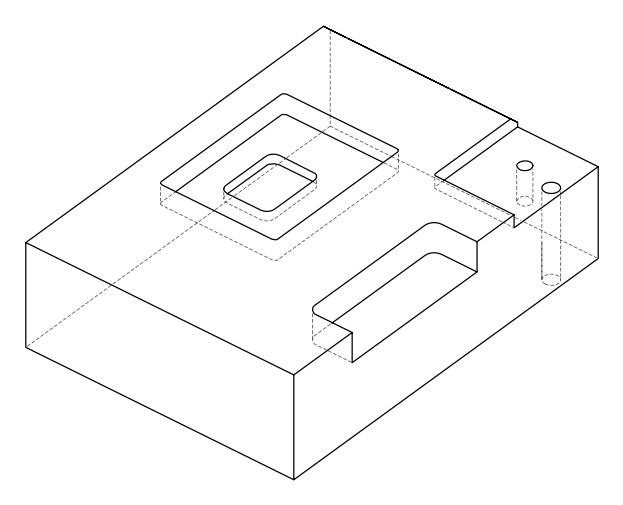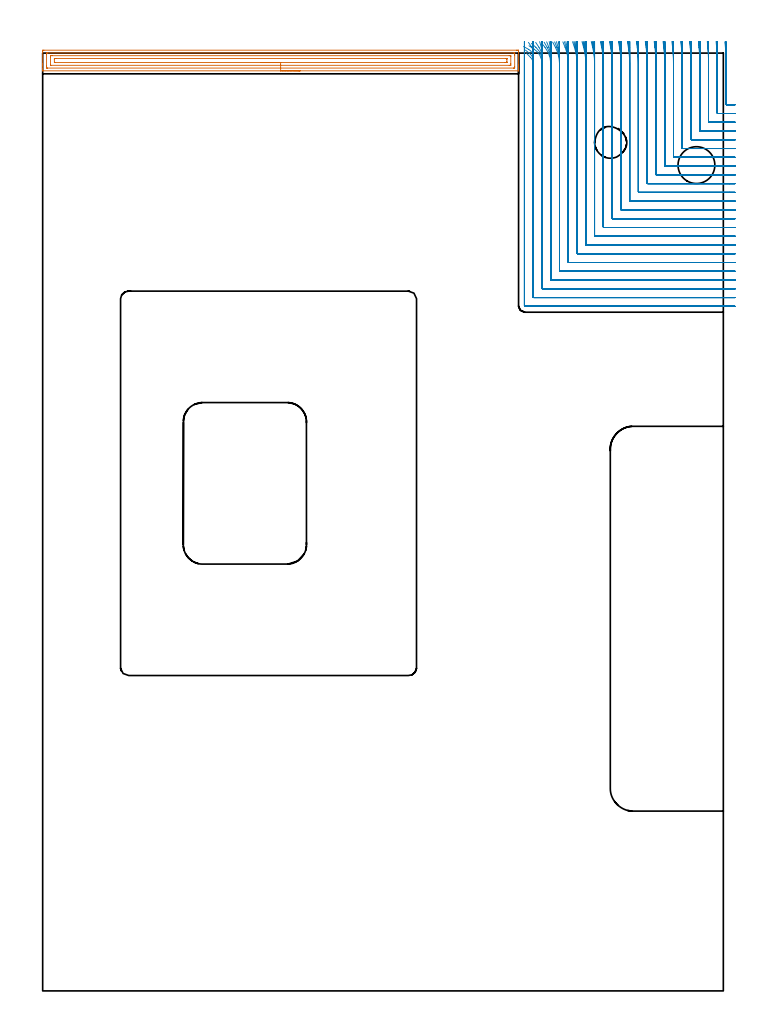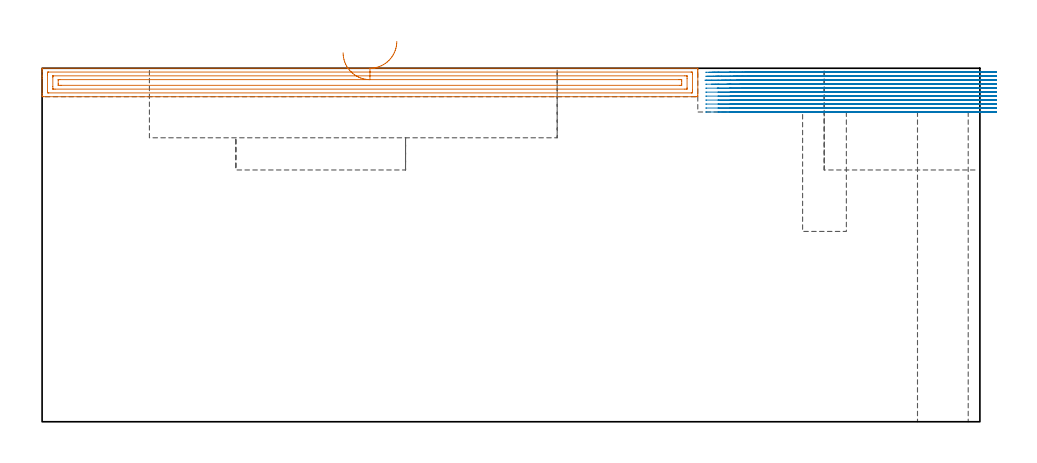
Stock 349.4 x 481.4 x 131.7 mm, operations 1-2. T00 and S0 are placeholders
(PLAN: 10 operations, 7 tool changes, 378.4 min)
(1 AREA_MILL | FG_CHAMFER_SURFACE | UGT0205_001 | 8.06 min | 14064 mm3)
(2 MILL_CORNER_NOTCH_RECTANGULAR | CORNER_NOTCH_RECTANGULAR | NXT0201_008 | Follow Part, ap 1.5, ae 75% | 80.97 min | 227483 mm3)
(3 MILL_RECTANGULAR_POCKET | POCKET_RECTANGULAR_STRAIGHT | NXT0201_008 | Follow Part, ap 1.5, ae 75% | 240.41 min | 775960 mm3)
(4 MILL_RECTANGULAR_POCKET_1 | POCKET_RECTANGULAR_STRAIGHT_1 | NXT0201_012 | Follow Part, ap 4, ae 75% | 4.01 min | 61868 mm3)
(5 MILL_SLOT | SLOT_PARTIAL_RECTANGULAR | NXT0201_012 | Follow Part, ap 4, ae 75% | 42.77 min | 431988 mm3)
(6 MILL_BLIND_HOLE_FROM_SOLID_MATERIAL | STEP1POCKET | NXT0201_011 | Spiral | 0.95 min | 9266 mm3)
(7 SPOT_DRILL | STEP1HOLE | NXT0321_9005460120000 | 0.05 min | 170 mm3)
(8 DRILL_BLIND_HOLE_INTO_CENTER | STEP1HOLE | NXT0301_092 | 0.09 min | 1728 mm3)
(9 GUN_DRILL_THROUGH_HOLE | STEP1HOLE | UGT0307_009 | 0.59 min | 11104 mm3)
(10 DRILL_TO_ENLARGE_THROUGH_HOLE | STEP1HOLE | UGT0301_257 | 0.5 min | 19343 mm3)
(TOOL UGT0205_001 | Chamfer Mill 20 x 3 x 45 deg. | D20 FL50 Z2)
(TOOL NXT0201_008 | ENDMILL 6mm [2P460-0600-NA 1630] | D6 FL26 Z6)
(TOOL NXT0201_012 | ENDMILL 16mm [2P460-1600-NA 1630] | D16 FL38 Z6)
(TOOL NXT0201_011 | ENDMILL 12mm [2P460-1200-NA 1630] | D12 FL38 Z6)
(TOOL NXT0321_9005460120000 | NC Spot Drill, 142deg, 12mm, Carbide, Uncoated | D12 PA142 FL30 Z2)
(TOOL NXT0301_092 | Carbide Drill 12.1mm [860.1-1210-061A1-MM 2214] | D12.1 PA140 FL77 Z2)
(TOOL UGT0307_009 | Gun Drill 12 mm | D12 PA130 FL24 Z1)
(TOOL UGT0301_257 | Twist Drill 18.9 mm | D18.9 PA118 FL135 Z2)
(OP 1 AREA_MILL)
G17 G21 G94 G90
T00 M6
G54
G17 G0 G90 X132.15 Y472.3 S1061 M3
G43 Z141.7 H0
G94 G1 X132.112 Z140.828 F250.
X131.998 Z139.963
X131.809 Z139.112
X131.547 Z138.28
X131.213 Z137.474
X130.81 Z136.7
X130.342 Z135.964
X129.81 Z135.272
X129.221 Z134.629
X128.578 Z134.039
X127.886 Z133.508
X127.15 Z133.04
X126.376 Z132.637
X125.57 Z132.303
X124.738 Z132.041
X123.886 Z131.852
X123.022 Z131.738
X122.15 Z131.7
X0.175
X0.007 Y472.303 Z131.688
X0.006 Y472.304 Z131.687
X0. Y472.653 Z131.347
Y472.944 Z131.055
Y473.633 Z130.362
Y474.859 Z129.138
Y475.396 Z128.598
Y476.009 Z127.986
Y481.836 Z122.162
X0.005 Y482.448 Z121.549
X0.01 Y482.892 Z121.106
X0.168 Y482.895 Z121.103
X0.621 Y482.9 Z121.1
X243.221
X243.679 Y482.899 Z121.101
X244.132 Y482.895 Z121.103
X244.29 Y482.892 Z121.106
X244.295 Y482.448 Z121.549
X244.3 Y481.835 Z122.162
Y475.396 Z128.598
Y474.859 Z129.138
Y474.515 Z129.481
Y473.978 Z130.018
Y473.633 Z130.362
Y472.944 Z131.055
Y472.653 Z131.346
Y472.304 Z131.686
X244.293 Y472.303 Z131.688
X244.126 Y472.3 Z131.7
X122.15
Y473.714 Z130.286
X2.409 Y473.715 Z130.285
X2.325
X2.037 Y473.721 Z130.279
X2.01 Y473.815 Z130.185
X2.003 Y474.034 Z129.966
X2.001 Y474.515 Z129.485
X2. Y474.918 Z129.082
X2.001 Y480.685 Z123.315
X2.003 Y481.085 Z122.915
X2.013 Y481.479 Z122.521
X2.409 Y481.485 Z122.515
X2.491
X241.891
X241.975
X242.263 Y481.479 Z122.521
X242.29 Y481.385 Z122.615
X242.297 Y481.166 Z122.834
X242.299 Y480.685 Z123.315
X242.3 Y480.282 Z123.718
X242.299 Y474.515 Z129.485
X242.297 Y474.115 Z129.885
X242.287 Y473.721 Z130.279
X241.891 Y473.715 Z130.285
X241.809
X122.15 Y473.714 Z130.286
Y475.128 Z128.872
X4.196 Y475.129 Z128.871
X4.105 Y475.13 Z128.87
X4.034 Y475.133 Z128.867
X4.017 Y475.135 Z128.865
X4.01 Y475.15 Z128.85
X4.006 Y475.203 Z128.797
X4.001 Y475.396 Z128.604
X4. Y475.589 Z128.411
Y479.115 Z124.885
X4.001 Y479.804 Z124.196
X4.003 Y479.993 Z124.007
X4.009 Y480.056 Z123.944
X4.062 Y480.064 Z123.936
X4.196 Y480.067 Z123.933
X4.818 Y480.071 Z123.929
X239.482
X240.104 Y480.067 Z123.933
X240.238 Y480.065 Z123.935
X240.291 Y480.056 Z123.944
X240.296 Y479.993 Z124.007
X240.299 Y479.804 Z124.196
X240.3 Y479.611 Z124.389
Y476.085 Z127.915
X240.299 Y475.396 Z128.604
X240.296 Y475.207 Z128.793
X240.291 Y475.144 Z128.856
X240.238 Y475.135 Z128.865
X240.104 Y475.133 Z128.867
X239.482 Y475.129 Z128.871
X122.15 Y475.128 Z128.872
Y476.543 Z127.457
X6.608
X6.134 Y476.546 Z127.454
X6.026 Y476.548 Z127.452
X6.01 Y476.549 Z127.451
X6.007 Y476.569 Z127.431
X6.003 Y476.621 Z127.379
X6.001 Y476.725 Z127.275
X6. Y478.041 Z125.959
X6.002 Y478.473 Z125.527
X6.005 Y478.581 Z125.419
X6.01 Y478.634 Z125.366
X6.015 Y478.651 Z125.349
X6.044 Y478.652 Z125.348
X6.254 Y478.655 Z125.345
X6.877 Y478.657 Z125.343
X7.145
X237.692
X238.166 Y478.654 Z125.346
X238.274 Y478.652 Z125.348
X238.29 Y478.651 Z125.349
X238.293 Y478.631 Z125.369
X238.297 Y478.579 Z125.421
X238.299 Y478.475 Z125.525
X238.3 Y478.058 Z125.942
Y477.176 Z126.824
X238.298 Y476.727 Z127.273
X238.295 Y476.619 Z127.381
X238.29 Y476.566 Z127.434
X238.285 Y476.549 Z127.451
X238.256 Y476.548 Z127.452
X238.046 Y476.545 Z127.455
X237.423 Y476.543 Z127.457
X237.155
X122.15
X121.278 Z127.495
X120.414 Z127.609
X119.562 Z127.798
X118.73 Z128.06
X117.924 Z128.394
X117.15 Z128.797
X116.414 Z129.266
X115.722 Z129.797
X115.079 Z130.386
X114.49 Z131.029
X113.958 Z131.722
X113.49 Z132.457
X113.087 Z133.231
X112.753 Z134.037
X112.491 Z134.869
X112.302 Z135.721
X112.188 Z136.586
X112.15 Z137.457
G0 Z141.7
M5
M2
(OP 2 MILL_CORNER_NOTCH_RECTANGULAR)
G17 G21 G94 G90
T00 M6
G54
G17 G0 G90 X350.232 Y487.193 S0 M3
G43 Z141.7 H1
Z130.218
G94 G1 X350.471 Y484.202 F250.
G2 X350.8 Y475.96 R103.5 F500.
G1 Y455.193
G3 X351.093 Y454.9 R0.3
G1 X352.4
X355.4 F250.
G0 Z141.7
X345.684 Y487.389
Z130.218
G1 X345.94 Y484.4
G2 X346.3 Y475.96 R99. F500.
G1 Y450.694
G3 X346.594 Y450.4 R0.3
G1 X352.4
X355.4 F250.
G0 Z141.7
X341.154 Y487.388
Z130.218
G1 X341.422 Y484.4
G2 X341.8 Y475.96 R94.5 F500.
G1 Y446.194
G3 X342.094 Y445.9 R0.3
G1 X352.4
X355.4 F250.
G0 Z141.7
X336.622 Y487.387
Z130.218
G1 X336.903 Y484.4
G2 X337.3 Y475.96 R90. F500.
G1 Y441.694
G3 X337.594 Y441.4 R0.3
G1 X352.4
X355.4 F250.
G0 Z141.7
X332.086 Y487.385
Z130.218
G1 X332.382 Y484.4
G2 X332.8 Y475.96 R85.5 F500.
G1 Y437.194
G3 X333.094 Y436.9 R0.3
G1 X352.4
X355.4 F250.
G0 Z141.7
X327.546 Y487.384
Z130.218
G1 X327.859 Y484.4
G2 X328.3 Y475.96 R81. F500.
G1 Y432.694
G3 X328.594 Y432.4 R0.3
G1 X352.4
X355.4 F250.
G0 Z141.7
X323.002 Y487.382
Z130.218
G1 X323.333 Y484.4
G2 X323.8 Y475.96 R76.5 F500.
G1 Y428.195
G3 X324.095 Y427.9 R0.3
G1 X352.4
X355.4 F250.
G0 Z141.7
X318.452 Y487.379
Z130.218
G1 X318.804 Y484.4
G2 X319.3 Y475.96 R72. F500.
G1 Y423.695
G3 X319.595 Y423.4 R0.3
G1 X352.4
X355.4 F250.
G0 Z141.7
X313.895 Y487.376
Z130.218
G1 X314.27 Y484.4
G2 X314.8 Y475.96 R67.5 F500.
G1 Y419.195
G3 X315.095 Y418.9 R0.3
G1 X352.4
X355.4 F250.
G0 Z141.7
X309.33 Y487.373
Z130.218
G1 X309.732 Y484.4
G2 X310.3 Y475.96 R63. F500.
G1 Y414.695
G3 X310.595 Y414.4 R0.3
G1 X352.4
X355.4 F250.
G0 Z141.7
X304.755 Y487.369
Z130.218
G1 X305.188 Y484.4
G2 X305.8 Y475.96 R58.5 F500.
G1 Y410.195
G3 X306.095 Y409.9 R0.3
G1 X352.4
X355.4 F250.
G0 Z141.7
X300.167 Y487.363
Z130.218
G1 X300.636 Y484.4
G2 X301.3 Y475.96 R54. F500.
G1 Y405.695
G3 X301.595 Y405.4 R0.3
G1 X352.4
X355.4 F250.
G0 Z141.7
X295.564 Y487.356
Z130.218
G1 X296.075 Y484.4
G2 X296.8 Y475.96 R49.5 F500.
G1 Y401.196
G3 X297.096 Y400.9 R0.3
G1 X352.4
X355.4 F250.
G0 Z141.7
X290.939 Y487.347
Z130.218
G1 X291.501 Y484.4
G2 X292.3 Y475.96 R45. F500.
G1 Y396.696
G3 X292.596 Y396.4 R0.3
G1 X352.4
X355.4 F250.
G0 Z141.7
X286.286 Y487.334
Z130.218
G1 X286.911 Y484.4
G2 X287.8 Y475.96 R40.5 F500.
G1 Y392.196
G3 X288.096 Y391.9 R0.3
G1 X352.4
X355.4 F250.
G0 Z141.7
X281.593 Y487.316
Z130.218
G1 X282.297 Y484.4
G2 X283.3 Y475.96 R36. F500.
G1 Y387.696
G3 X283.596 Y387.4 R0.3
G1 X352.4
X355.4 F250.
G0 Z141.7
X276.844 Y487.29
Z130.218
G1 X277.648 Y484.4
G2 X278.8 Y475.96 R31.5 F500.
G1 Y383.196
G3 X279.096 Y382.9 R0.3
G1 X352.4
X355.4 F250.
G0 Z141.7
X272.009 Y487.25
Z130.218
G1 X272.947 Y484.4
G2 X274.3 Y475.96 R27. F500.
G1 Y378.696
G3 X274.596 Y378.4 R0.3
G1 X352.4
X355.4 F250.
G0 Z141.7
X267.032 Y487.181
Z130.218
G1 X268.157 Y484.4
G2 X269.8 Y475.96 R22.5 F500.
G1 Y374.197
G3 X270.097 Y373.9 R0.3
G1 X352.4
X355.4 F250.
G0 Z141.7
X261.792 Y487.05
Z130.218
G1 X263.199 Y484.4
G2 X265.3 Y475.96 R18. F500.
G1 Y369.697
G3 X265.597 Y369.4 R0.3
G1 X352.4
X355.4 F250.
G0 Z141.7
X255.961 Y486.741
Z130.218
G1 X257.836 Y484.4
G2 X260.8 Y475.96 R13.5 F500.
G1 Y365.197
G3 X261.097 Y364.9 R0.3
G1 X352.4
X355.4 F250.
G0 Z141.7
X249.631 Y485.156
Z130.218
G1 X252.157 Y483.537
G2 X256.3 Y475.96 R9. F500.
G1 Y360.697
G3 X256.597 Y360.4 R0.3
G1 X352.4
X355.4 F250.
G0 Z141.7
X248.436 Y481.248
Z130.218
G1 X250.527 Y479.097
G2 X251.8 Y475.96 R4.5 F500.
G1 Y356.197
G3 X252.097 Y355.9 R0.3
G1 X352.4
X355.4 F250.
G0 Z141.7
X247.3 Y478.96
Z130.218
G1 Y475.96
Y351.697 F500.
G3 X247.597 Y351.4 R0.3
G1 X352.4
X355.4 F250.
G0 Z141.7
X350.399 Y487.148
Z128.736
G1 X350.59 Y484.154
G2 X350.8 Y477.562 R103.5 F500.
G1 Y455.193
G3 X351.093 Y454.9 R0.3
G1 X352.4
X355.4 F250.
G0 Z141.7
X345.856 Y487.393
Z128.736
G1 X346.064 Y484.4
G2 X346.3 Y477.562 R99. F500.
G1 Y450.694
G3 X346.594 Y450.4 R0.3
G1 X352.4
X355.4 F250.
G0 Z141.7
X341.335 Y487.392
Z128.736
G1 X341.552 Y484.4
G2 X341.8 Y477.562 R94.5 F500.
G1 Y446.194
G3 X342.094 Y445.9 R0.3
G1 X352.4
X355.4 F250.
G0 Z141.7
X336.812 Y487.391
Z128.736
G1 X337.04 Y484.4
G2 X337.3 Y477.562 R90. F500.
G1 Y441.694
G3 X337.594 Y441.4 R0.3
G1 X352.4
X355.4 F250.
G0 Z141.7
X332.286 Y487.39
Z128.736
G1 X332.526 Y484.4
G2 X332.8 Y477.562 R85.5 F500.
G1 Y437.194
G3 X333.094 Y436.9 R0.3
G1 X352.4
X355.4 F250.
G0 Z141.7
X327.758 Y487.389
Z128.736
G1 X328.011 Y484.4
G2 X328.3 Y477.562 R81. F500.
G1 Y432.694
G3 X328.594 Y432.4 R0.3
G1 X352.4
X355.4 F250.
G0 Z141.7
X323.226 Y487.388
Z128.736
G1 X323.494 Y484.4
G2 X323.8 Y477.562 R76.5 F500.
G1 Y428.195
G3 X324.095 Y427.9 R0.3
G1 X352.4
X355.4 F250.
G0 Z141.7
X318.69 Y487.386
Z128.736
G1 X318.975 Y484.4
G2 X319.3 Y477.562 R72. F500.
G1 Y423.695
G3 X319.595 Y423.4 R0.3
G1 X352.4
X355.4 F250.
G0 Z141.7
X314.149 Y487.385
Z128.736
G1 X314.453 Y484.4
G2 X314.8 Y477.562 R67.5 F500.
G1 Y419.195
G3 X315.095 Y418.9 R0.3
G1 X352.4
X355.4 F250.
G0 Z141.7
X309.602 Y487.382
Z128.736
G1 X309.928 Y484.4
G2 X310.3 Y477.562 R63. F500.
G1 Y414.695
G3 X310.595 Y414.4 R0.3
G1 X352.4
X355.4 F250.
G0 Z141.7
X305.048 Y487.379
Z128.736
G1 X305.399 Y484.4
G2 X305.8 Y477.562 R58.5 F500.
G1 Y410.195
G3 X306.095 Y409.9 R0.3
G1 X352.4
X355.4 F250.
G0 Z141.7
X300.485 Y487.376
Z128.736
G1 X300.865 Y484.4
G2 X301.3 Y477.562 R54. F500.
G1 Y405.695
G3 X301.595 Y405.4 R0.3
G1 X352.4
X355.4 F250.
G0 Z141.7
X295.911 Y487.371
Z128.736
G1 X296.325 Y484.4
G2 X296.8 Y477.562 R49.5 F500.
G1 Y401.196
G3 X297.096 Y400.9 R0.3
G1 X352.4
X355.4 F250.
G0 Z141.7
X291.322 Y487.365
Z128.736
G1 X291.777 Y484.4
G2 X292.3 Y477.562 R45. F500.
G1 Y396.696
G3 X292.596 Y396.4 R0.3
G1 X352.4
X355.4 F250.
G0 Z141.7
X286.712 Y487.357
Z128.736
G1 X287.219 Y484.4
G2 X287.8 Y477.562 R40.5 F500.
G1 Y392.196
G3 X288.096 Y391.9 R0.3
G1 X352.4
X355.4 F250.
G0 Z141.7
X282.075 Y487.345
Z128.736
G1 X282.645 Y484.4
G2 X283.3 Y477.562 R36. F500.
G1 Y387.696
G3 X283.596 Y387.4 R0.3
G1 X352.4
X355.4 F250.
G0 Z141.7
X277.398 Y487.328
Z128.736
G1 X278.049 Y484.4
G2 X278.8 Y477.562 R31.5 F500.
G1 Y383.196
G3 X279.096 Y382.9 R0.3
G1 X352.4
X355.4 F250.
G0 Z141.7
X272.66 Y487.302
Z128.736
G1 X273.42 Y484.4
G2 X274.3 Y477.562 R27. F500.
G1 Y378.696
G3 X274.596 Y378.4 R0.3
G1 X352.4
X355.4 F250.
G0 Z141.7
X267.824 Y487.258
Z128.736
G1 X268.736 Y484.4
G2 X269.8 Y477.562 R22.5 F500.
G1 Y374.197
G3 X270.097 Y373.9 R0.3
G1 X352.4
X355.4 F250.
G0 Z141.7
X262.811 Y487.175
Z128.736
G1 X263.95 Y484.4
G2 X265.3 Y477.562 R18. F500.
G1 Y369.697
G3 X265.597 Y369.4 R0.3
G1 X352.4
X355.4 F250.
G0 Z141.7
X257.42 Y486.987
Z128.736
G1 X258.94 Y484.4
G2 X260.8 Y477.562 R13.5 F500.
G1 Y365.197
G3 X261.097 Y364.9 R0.3
G1 X352.4
X355.4 F250.
G0 Z141.7
X250.88 Y486.347
Z128.736
G1 X253.157 Y484.395
G2 X256.3 Y477.562 R9. F500.
G1 Y360.697
G3 X256.597 Y360.4 R0.3
G1 X352.4
X355.4 F250.
G0 Z141.7
X247.807 Y482.946
Z128.736
G1 X250.136 Y481.056
G2 X251.8 Y477.562 R4.5 F500.
G1 Y356.197
G3 X252.097 Y355.9 R0.3
G1 X352.4
X355.4 F250.
G0 Z141.7
X247.3 Y480.562
Z128.736
G1 Y477.562
Y351.697 F500.
G3 X247.597 Y351.4 R0.3
G1 X352.4
X355.4 F250.
G0 Z141.7
X350.554 Y487.105
Z127.254
G1 X350.691 Y484.108
G2 X350.8 Y479.365 R103.5 F500.
G1 Y455.193
G3 X351.093 Y454.9 R0.3
G1 X352.4
X355.4 F250.
G0 Z141.7
X346.019 Y487.396
Z127.254
G1 X346.172 Y484.4
G2 X346.3 Y479.365 R99. F500.
G1 Y450.694
G3 X346.594 Y450.4 R0.3
G1 X352.4
X355.4 F250.
G0 Z141.7
X341.506 Y487.396
Z127.254
G1 X341.666 Y484.4
G2 X341.8 Y479.365 R94.5 F500.
G1 Y446.194
G3 X342.094 Y445.9 R0.3
G1 X352.4
X355.4 F250.
G0 Z141.7
X336.991 Y487.395
Z127.254
G1 X337.159 Y484.4
G2 X337.3 Y479.365 R90. F500.
G1 Y441.694
G3 X337.594 Y441.4 R0.3
G1 X352.4
X355.4 F250.
G0 Z141.7
X332.475 Y487.395
Z127.254
G1 X332.652 Y484.4
G2 X332.8 Y479.365 R85.5 F500.
G1 Y437.194
G3 X333.094 Y436.9 R0.3
G1 X352.4
X355.4 F250.
G0 Z141.7
X327.957 Y487.394
Z127.254
G1 X328.143 Y484.4
G2 X328.3 Y479.365 R81. F500.
G1 Y432.694
G3 X328.594 Y432.4 R0.3
G1 X352.4
X355.4 F250.
G0 Z141.7
X323.437 Y487.394
Z127.254
G1 X323.634 Y484.4
G2 X323.8 Y479.365 R76.5 F500.
G1 Y428.195
G3 X324.095 Y427.9 R0.3
G1 X352.4
X355.4 F250.
G0 Z141.7
X318.914 Y487.393
Z127.254
G1 X319.124 Y484.4
G2 X319.3 Y479.365 R72. F500.
G1 Y423.695
G3 X319.595 Y423.4 R0.3
G1 X352.4
X355.4 F250.
G0 Z141.7
X314.388 Y487.392
Z127.254
G1 X314.612 Y484.4
G2 X314.8 Y479.365 R67.5 F500.
G1 Y419.195
G3 X315.095 Y418.9 R0.3
G1 X352.4
X355.4 F250.
G0 Z141.7
X309.859 Y487.39
Z127.254
G1 X310.098 Y484.4
G2 X310.3 Y479.365 R63. F500.
G1 Y414.695
G3 X310.595 Y414.4 R0.3
G1 X352.4
X355.4 F250.
G0 Z141.7
X305.325 Y487.389
Z127.254
G1 X305.583 Y484.4
G2 X305.8 Y479.365 R58.5 F500.
G1 Y410.195
G3 X306.095 Y409.9 R0.3
G1 X352.4
X355.4 F250.
G0 Z141.7
X300.785 Y487.387
Z127.254
G1 X301.065 Y484.4
G2 X301.3 Y479.365 R54. F500.
G1 Y405.695
G3 X301.595 Y405.4 R0.3
G1 X352.4
X355.4 F250.
G0 Z141.7
X296.238 Y487.384
Z127.254
G1 X296.543 Y484.4
G2 X296.8 Y479.365 R49.5 F500.
G1 Y401.196
G3 X297.096 Y400.9 R0.3
G1 X352.4
X355.4 F250.
G0 Z141.7
X291.682 Y487.381
Z127.254
G1 X292.017 Y484.4
G2 X292.3 Y479.365 R45. F500.
G1 Y396.696
G3 X292.596 Y396.4 R0.3
G1 X352.4
X355.4 F250.
G0 Z141.7
X287.113 Y487.377
Z127.254
G1 X287.486 Y484.4
G2 X287.8 Y479.365 R40.5 F500.
G1 Y392.196
G3 X288.096 Y391.9 R0.3
G1 X352.4
X355.4 F250.
G0 Z141.7
X282.527 Y487.371
Z127.254
G1 X282.946 Y484.4
G2 X283.3 Y479.365 R36. F500.
G1 Y387.696
G3 X283.596 Y387.4 R0.3
G1 X352.4
X355.4 F250.
G0 Z141.7
X277.915 Y487.361
Z127.254
G1 X278.395 Y484.4
G2 X278.8 Y479.365 R31.5 F500.
G1 Y383.196
G3 X279.096 Y382.9 R0.3
G1 X352.4
X355.4 F250.
G0 Z141.7
X273.267 Y487.347
Z127.254
G1 X273.826 Y484.4
G2 X274.3 Y479.365 R27. F500.
G1 Y378.696
G3 X274.596 Y378.4 R0.3
G1 X352.4
X355.4 F250.
G0 Z141.7
X268.558 Y487.324
Z127.254
G1 X269.229 Y484.4
G2 X269.8 Y479.365 R22.5 F500.
G1 Y374.197
G3 X270.097 Y373.9 R0.3
G1 X352.4
X355.4 F250.
G0 Z141.7
X263.742 Y487.28
Z127.254
G1 X264.581 Y484.4
G2 X265.3 Y479.365 R18. F500.
G1 Y369.697
G3 X265.597 Y369.4 R0.3
G1 X352.4
X355.4 F250.
G0 Z141.7
X258.707 Y487.184
Z127.254
G1 X259.826 Y484.4
G2 X260.8 Y479.365 R13.5 F500.
G1 Y365.197
G3 X261.097 Y364.9 R0.3
G1 X352.4
X355.4 F250.
G0 Z141.7
X253.081 Y486.887
Z127.254
G1 X254.76 Y484.4
G2 X256.3 Y479.365 R9. F500.
G1 Y360.697
G3 X256.597 Y360.4 R0.3
G1 X352.4
X355.4 F250.
G0 Z141.7
X246.892 Y484.758
Z127.254
G1 X249.507 Y483.287
G2 X251.8 Y479.365 R4.5 F500.
G1 Y356.197
G3 X252.097 Y355.9 R0.3
G1 X352.4
X355.4 F250.
G0 Z141.7
X247.3 Y482.365
Z127.254
G1 Y479.365
Y351.697 F500.
G3 X247.597 Y351.4 R0.3
G1 X352.4
X355.4 F250.
G0 Z141.7
X350.714 Y487.065
Z125.773
G1 X350.777 Y484.065
G2 X350.8 Y481.898 R103.5 F500.
G1 Y455.193
G3 X351.093 Y454.9 R0.3
G1 X352.4
X355.4 F250.
G0 Z141.7
X346.193 Y487.399
Z125.773
G1 X346.268 Y484.4
G2 X346.3 Y481.898 R99. F500.
G1 Y450.694
G3 X346.594 Y450.4 R0.3
G1 X352.4
X355.4 F250.
G0 Z141.7
X341.687 Y487.399
Z125.773
G1 X341.767 Y484.4
G2 X341.8 Y481.898 R94.5 F500.
G1 Y446.194
G3 X342.094 Y445.9 R0.3
G1 X352.4
X355.4 F250.
G0 Z141.7
X337.182 Y487.399
Z125.773
G1 X337.265 Y484.4
G2 X337.3 Y481.898 R90. F500.
G1 Y441.694
G3 X337.594 Y441.4 R0.3
G1 X352.4
X355.4 F250.
G0 Z141.7
X332.676 Y487.399
Z125.773
G1 X332.763 Y484.4
G2 X332.8 Y481.898 R85.5 F500.
G1 Y437.194
G3 X333.094 Y436.9 R0.3
G1 X352.4
X355.4 F250.
G0 Z141.7
X328.169 Y487.399
Z125.773
G1 X328.261 Y484.4
G2 X328.3 Y481.898 R81. F500.
G1 Y432.694
G3 X328.594 Y432.4 R0.3
G1 X352.4
X355.4 F250.
G0 Z141.7
X323.661 Y487.398
Z125.773
G1 X323.759 Y484.4
G2 X323.8 Y481.898 R76.5 F500.
G1 Y428.194
G3 X324.094 Y427.9 R0.3
G1 X352.4
X355.4 F250.
G0 Z141.7
X319.152 Y487.398
Z125.773
G1 X319.257 Y484.4
G2 X319.3 Y481.898 R72. F500.
G1 Y423.695
G3 X319.595 Y423.4 R0.3
G1 X352.4
X355.4 F250.
G0 Z141.7
X314.642 Y487.398
Z125.773
G1 X314.754 Y484.4
G2 X314.8 Y481.898 R67.5 F500.
G1 Y419.195
G3 X315.095 Y418.9 R0.3
G1 X352.4
X355.4 F250.
G0 Z141.7
X310.131 Y487.398
Z125.773
G1 X310.25 Y484.4
G2 X310.3 Y481.898 R63. F500.
G1 Y414.695
G3 X310.595 Y414.4 R0.3
G1 X352.4
X355.4 F250.
G0 Z141.7
X305.618 Y487.397
Z125.773
G1 X305.746 Y484.4
G2 X305.8 Y481.898 R58.5 F500.
G1 Y410.195
G3 X306.095 Y409.9 R0.3
G1 X352.4
X355.4 F250.
G0 Z141.7
X301.103 Y487.397
Z125.773
G1 X301.242 Y484.4
G2 X301.3 Y481.898 R54. F500.
G1 Y405.695
G3 X301.595 Y405.4 R0.3
G1 X352.4
X355.4 F250.
G0 Z141.7
X296.585 Y487.396
Z125.773
G1 X296.737 Y484.4
G2 X296.8 Y481.898 R49.5 F500.
G1 Y401.196
G3 X297.096 Y400.9 R0.3
G1 X352.4
X355.4 F250.
G0 Z141.7
X292.064 Y487.395
Z125.773
G1 X292.23 Y484.4
G2 X292.3 Y481.898 R45. F500.
G1 Y396.696
G3 X292.596 Y396.4 R0.3
G1 X352.4
X355.4 F250.
G0 Z141.7
X287.537 Y487.394
Z125.773
G1 X287.723 Y484.4
G2 X287.8 Y481.898 R40.5 F500.
G1 Y392.196
G3 X288.096 Y391.9 R0.3
G1 X352.4
X355.4 F250.
G0 Z141.7
X283.004 Y487.393
Z125.773
G1 X283.213 Y484.4
G2 X283.3 Y481.898 R36. F500.
G1 Y387.696
G3 X283.596 Y387.4 R0.3
G1 X352.4
X355.4 F250.
G0 Z141.7
X278.462 Y487.391
Z125.773
G1 X278.7 Y484.4
G2 X278.8 Y481.898 R31.5 F500.
G1 Y383.196
G3 X279.096 Y382.9 R0.3
G1 X352.4
X355.4 F250.
G0 Z141.7
X273.906 Y487.387
Z125.773
G1 X274.184 Y484.4
G2 X274.3 Y481.898 R27. F500.
G1 Y378.696
G3 X274.596 Y378.4 R0.3
G1 X352.4
X355.4 F250.
G0 Z141.7
X269.327 Y487.381
Z125.773
G1 X269.66 Y484.4
G2 X269.8 Y481.898 R22.5 F500.
G1 Y374.197
G3 X270.097 Y373.9 R0.3
G1 X352.4
X355.4 F250.
G0 Z141.7
X264.708 Y487.371
Z125.773
G1 X265.125 Y484.4
G2 X265.3 Y481.898 R18. F500.
G1 Y369.697
G3 X265.597 Y369.4 R0.3
G1 X352.4
X355.4 F250.
G0 Z141.7
X260.01 Y487.348
Z125.773
G1 X260.566 Y484.4
G2 X260.8 Y481.898 R13.5 F500.
G1 Y365.197
G3 X261.097 Y364.9 R0.3
G1 X352.4
X355.4 F250.
G0 Z141.7
X255.111 Y487.282
Z125.773
G1 X255.945 Y484.4
G2 X256.3 Y481.898 R9. F500.
G1 Y360.697
G3 X256.597 Y360.4 R0.3
G1 X352.4
X355.4 F250.
G0 Z141.7
X249.372 Y486.894
Z125.773
G1 X251.04 Y484.4
G2 X251.8 Y481.898 R4.5 F500.
G1 Y356.197
G3 X252.097 Y355.9 R0.3
G1 X352.4
X355.4 F250.
G0 Z141.7
X247.3 Y484.898
Z125.773
G1 Y481.898
Y351.697 F500.
G3 X247.597 Y351.4 R0.3
G1 X352.4
X355.4 F250.
G0 Z141.7
X350.799 Y487.053
Z124.291
G1 X350.8 Y484.053
Y484.022 F500.
Y455.193
G3 X351.093 Y454.9 R0.3
G1 X352.4
X355.4 F250.
G0 Z141.7
X346.288 Y487.4
Z124.291
G1 X346.299 Y484.4
X346.3 Y484.022 F500.
Y450.694
G3 X346.594 Y450.4 R0.3
G1 X352.4
X355.4 F250.
G0 Z141.7
X341.787 Y487.4
Z124.291
G1 X341.799 Y484.4
X341.8 Y484.022 F500.
Y446.194
G3 X342.094 Y445.9 R0.3
G1 X352.4
X355.4 F250.
G0 Z141.7
X337.287 Y487.4
Z124.291
G1 X337.299 Y484.4
X337.3 Y484.022 F500.
Y441.694
G3 X337.594 Y441.4 R0.3
G1 X352.4
X355.4 F250.
G0 Z141.7
X332.786 Y487.4
Z124.291
G1 X332.799 Y484.4
X332.8 Y484.022 F500.
Y437.194
G3 X333.094 Y436.9 R0.3
G1 X352.4
X355.4 F250.
G0 Z141.7
X328.285 Y487.4
Z124.291
G1 X328.299 Y484.4
X328.3 Y484.022 F500.
Y432.694
G3 X328.594 Y432.4 R0.3
G1 X352.4
X355.4 F250.
G0 Z141.7
X323.784 Y487.4
Z124.291
G1 X323.799 Y484.4
X323.8 Y484.022 F500.
Y428.194
G3 X324.094 Y427.9 R0.3
G1 X352.4
X355.4 F250.
G0 Z141.7
X319.283 Y487.4
Z124.291
G1 X319.299 Y484.4
X319.3 Y484.022 F500.
Y423.695
G3 X319.595 Y423.4 R0.3
G1 X352.4
X355.4 F250.
G0 Z141.7
X314.782 Y487.4
Z124.291
G1 X314.799 Y484.4
G2 X314.8 Y484.022 R67.5 F500.
G1 Y419.195
G3 X315.095 Y418.9 R0.3
G1 X352.4
X355.4 F250.
G0 Z141.7
X310.281 Y487.4
Z124.291
G1 X310.299 Y484.4
G2 X310.3 Y484.022 R63. F500.
G1 Y414.695
G3 X310.595 Y414.4 R0.3
G1 X352.4
X355.4 F250.
G0 Z141.7
X305.779 Y487.4
Z124.291
G1 X305.799 Y484.4
G2 X305.8 Y484.022 R58.5 F500.
G1 Y410.195
G3 X306.095 Y409.9 R0.3
G1 X352.4
X355.4 F250.
G0 Z141.7
X301.278 Y487.4
Z124.291
G1 X301.299 Y484.4
G2 X301.3 Y484.022 R54. F500.
G1 Y405.695
G3 X301.595 Y405.4 R0.3
G1 X352.4
X355.4 F250.
G0 Z141.7
X296.776 Y487.4
Z124.291
G1 X296.799 Y484.4
G2 X296.8 Y484.022 R49.5 F500.
G1 Y401.196
G3 X297.096 Y400.9 R0.3
G1 X352.4
X355.4 F250.
G0 Z141.7
X292.273 Y487.4
Z124.291
G1 X292.298 Y484.4
G2 X292.3 Y484.022 R45. F500.
G1 Y396.696
G3 X292.596 Y396.4 R0.3
G1 X352.4
X355.4 F250.
G0 Z141.7
X287.77 Y487.4
Z124.291
G1 X287.798 Y484.4
G2 X287.8 Y484.022 R40.5 F500.
G1 Y392.196
G3 X288.096 Y391.9 R0.3
G1 X352.4
X355.4 F250.
G0 Z141.7
X283.267 Y487.4
Z124.291
G1 X283.298 Y484.4
G2 X283.3 Y484.022 R36. F500.
G1 Y387.696
G3 X283.596 Y387.4 R0.3
G1 X352.4
X355.4 F250.
G0 Z141.7
X278.762 Y487.4
Z124.291
G1 X278.798 Y484.4
G2 X278.8 Y484.022 R31.5 F500.
G1 Y383.196
G3 X279.096 Y382.9 R0.3
G1 X352.4
X355.4 F250.
G0 Z141.7
X274.255 Y487.4
Z124.291
G1 X274.297 Y484.4
G2 X274.3 Y484.022 R27. F500.
G1 Y378.696
G3 X274.596 Y378.4 R0.3
G1 X352.4
X355.4 F250.
G0 Z141.7
X269.746 Y487.4
Z124.291
G1 X269.797 Y484.4
G2 X269.8 Y484.022 R22.5 F500.
G1 Y374.197
G3 X270.097 Y373.9 R0.3
G1 X352.4
X355.4 F250.
G0 Z141.7
X265.233 Y487.399
Z124.291
G1 X265.296 Y484.4
G2 X265.3 Y484.022 R18. F500.
G1 Y369.697
G3 X265.597 Y369.4 R0.3
G1 X352.4
X355.4 F250.
G0 Z141.7
X260.711 Y487.399
Z124.291
G1 X260.795 Y484.4
G2 X260.8 Y484.022 R13.5 F500.
G1 Y365.197
G3 X261.097 Y364.9 R0.3
G1 X352.4
X355.4 F250.
G0 Z141.7
X256.166 Y487.397
Z124.291
G1 X256.292 Y484.4
G2 X256.3 Y484.022 R9. F500.
G1 Y360.697
G3 X256.597 Y360.4 R0.3
G1 X352.4
X355.4 F250.
G0 Z141.7
X251.532 Y487.389
Z124.291
G1 X251.784 Y484.4
G2 X251.8 Y484.022 R4.5 F500.
G1 Y356.197
G3 X252.097 Y355.9 R0.3
G1 X352.4
X355.4 F250.
G0 Z141.7
X247.3 Y487.022
Z124.291
G1 Y484.022
Y351.697 F500.
G3 X247.597 Y351.4 R0.3
G1 X352.4
X355.4 F250.
G0 Z141.7
X350.8 Y487.053
Z122.809
G1 Y484.053
Y455.193 F500.
G3 X351.093 Y454.9 R0.3
G1 X352.4
X355.4 F250.
G0 Z141.7
X346.3 Y487.4
Z122.809
G1 Y484.4
Y450.694 F500.
G3 X346.594 Y450.4 R0.3
G1 X352.4
X355.4 F250.
G0 Z141.7
X341.8 Y487.4
Z122.809
G1 Y484.4
Y446.194 F500.
G3 X342.094 Y445.9 R0.3
G1 X352.4
X355.4 F250.
G0 Z141.7
X337.3 Y487.4
Z122.809
G1 Y484.4
Y441.694 F500.
G3 X337.594 Y441.4 R0.3
G1 X352.4
X355.4 F250.
G0 Z141.7
X332.8 Y487.4
Z122.809
G1 Y484.4
Y437.194 F500.
G3 X333.094 Y436.9 R0.3
G1 X352.4
X355.4 F250.
G0 Z141.7
X328.3 Y487.4
Z122.809
G1 Y484.4
Y432.694 F500.
G3 X328.594 Y432.4 R0.3
G1 X352.4
X355.4 F250.
G0 Z141.7
X323.8 Y487.4
Z122.809
G1 Y484.4
Y428.194 F500.
G3 X324.094 Y427.9 R0.3
G1 X352.4
X355.4 F250.
G0 Z141.7
X319.3 Y487.4
Z122.809
G1 Y484.4
Y423.695 F500.
G3 X319.595 Y423.4 R0.3
G1 X352.4
X355.4 F250.
G0 Z141.7
X314.8 Y487.4
Z122.809
G1 Y484.4
Y419.195 F500.
G3 X315.095 Y418.9 R0.3
G1 X352.4
X355.4 F250.
G0 Z141.7
X310.3 Y487.4
Z122.809
G1 Y484.4
Y414.695 F500.
G3 X310.595 Y414.4 R0.3
G1 X352.4
X355.4 F250.
G0 Z141.7
X305.8 Y487.4
Z122.809
G1 Y484.4
Y410.195 F500.
G3 X306.095 Y409.9 R0.3
G1 X352.4
X355.4 F250.
G0 Z141.7
X301.3 Y487.4
Z122.809
G1 Y484.4
Y405.695 F500.
G3 X301.595 Y405.4 R0.3
G1 X352.4
X355.4 F250.
G0 Z141.7
X296.8 Y487.4
Z122.809
G1 Y484.4
Y401.196 F500.
G3 X297.096 Y400.9 R0.3
G1 X352.4
X355.4 F250.
G0 Z141.7
X292.3 Y487.4
Z122.809
G1 Y484.4
Y396.696 F500.
G3 X292.596 Y396.4 R0.3
G1 X352.4
X355.4 F250.
G0 Z141.7
X287.8 Y487.4
Z122.809
G1 Y484.4
Y392.196 F500.
G3 X288.096 Y391.9 R0.3
G1 X352.4
X355.4 F250.
G0 Z141.7
X283.3 Y487.4
Z122.809
G1 Y484.4
Y387.696 F500.
G3 X283.596 Y387.4 R0.3
G1 X352.4
X355.4 F250.
G0 Z141.7
X278.8 Y487.4
Z122.809
G1 Y484.4
Y383.196 F500.
G3 X279.096 Y382.9 R0.3
G1 X352.4
X355.4 F250.
G0 Z141.7
X274.3 Y487.4
Z122.809
G1 Y484.4
Y378.696 F500.
G3 X274.596 Y378.4 R0.3
G1 X352.4
X355.4 F250.
G0 Z141.7
X269.8 Y487.4
Z122.809
G1 Y484.4
Y374.197 F500.
G3 X270.097 Y373.9 R0.3
G1 X352.4
X355.4 F250.
G0 Z141.7
X265.3 Y487.4
Z122.809
G1 Y484.4
Y369.697 F500.
G3 X265.597 Y369.4 R0.3
G1 X352.4
X355.4 F250.
G0 Z141.7
X260.8 Y487.4
Z122.809
G1 Y484.4
Y365.197 F500.
G3 X261.097 Y364.9 R0.3
G1 X352.4
X355.4 F250.
G0 Z141.7
X256.3 Y487.4
Z122.809
G1 Y484.4
Y360.697 F500.
G3 X256.597 Y360.4 R0.3
G1 X352.4
X355.4 F250.
G0 Z141.7
X251.8 Y487.4
Z122.809
G1 Y484.4
Y356.197 F500.
G3 X252.097 Y355.9 R0.3
G1 X352.4
X355.4 F250.
G0 Z141.7
X247.3 Y487.4
Z122.809
G1 Y484.4
Y351.697 F500.
G3 X247.597 Y351.4 R0.3
G1 X352.4
X355.4 F250.
G0 Z141.7
X350.8 Y487.053
Z121.327
G1 Y484.053
Y455.193 F500.
G3 X351.093 Y454.9 R0.3
G1 X352.4
X355.4 F250.
G0 Z141.7
X346.3 Y487.4
Z121.327
G1 Y484.4
Y450.694 F500.
G3 X346.594 Y450.4 R0.3
G1 X352.4
X355.4 F250.
G0 Z141.7
X341.8 Y487.4
Z121.327
G1 Y484.4
Y446.194 F500.
G3 X342.094 Y445.9 R0.3
G1 X352.4
X355.4 F250.
G0 Z141.7
X337.3 Y487.4
Z121.327
G1 Y484.4
Y441.694 F500.
G3 X337.594 Y441.4 R0.3
G1 X352.4
X355.4 F250.
G0 Z141.7
X332.8 Y487.4
Z121.327
G1 Y484.4
Y437.194 F500.
G3 X333.094 Y436.9 R0.3
G1 X352.4
X355.4 F250.
G0 Z141.7
X328.3 Y487.4
Z121.327
G1 Y484.4
Y432.694 F500.
G3 X328.594 Y432.4 R0.3
G1 X352.4
X355.4 F250.
G0 Z141.7
X323.8 Y487.4
Z121.327
G1 Y484.4
Y428.194 F500.
G3 X324.094 Y427.9 R0.3
G1 X352.4
X355.4 F250.
G0 Z141.7
X319.3 Y487.4
Z121.327
G1 Y484.4
Y423.695 F500.
G3 X319.595 Y423.4 R0.3
G1 X352.4
X355.4 F250.
G0 Z141.7
X314.8 Y487.4
Z121.327
G1 Y484.4
Y419.195 F500.
G3 X315.095 Y418.9 R0.3
G1 X352.4
X355.4 F250.
G0 Z141.7
X310.3 Y487.4
Z121.327
G1 Y484.4
Y414.695 F500.
G3 X310.595 Y414.4 R0.3
G1 X352.4
X355.4 F250.
G0 Z141.7
X305.8 Y487.4
Z121.327
G1 Y484.4
Y410.195 F500.
G3 X306.095 Y409.9 R0.3
G1 X352.4
X355.4 F250.
G0 Z141.7
X301.3 Y487.4
Z121.327
G1 Y484.4
Y405.695 F500.
G3 X301.595 Y405.4 R0.3
G1 X352.4
X355.4 F250.
G0 Z141.7
X296.8 Y487.4
Z121.327
G1 Y484.4
Y401.196 F500.
G3 X297.096 Y400.9 R0.3
G1 X352.4
X355.4 F250.
G0 Z141.7
X292.3 Y487.4
Z121.327
G1 Y484.4
Y396.696 F500.
G3 X292.596 Y396.4 R0.3
G1 X352.4
X355.4 F250.
G0 Z141.7
X287.8 Y487.4
Z121.327
G1 Y484.4
Y392.196 F500.
G3 X288.096 Y391.9 R0.3
G1 X352.4
X355.4 F250.
G0 Z141.7
X283.3 Y487.4
Z121.327
G1 Y484.4
Y387.696 F500.
G3 X283.596 Y387.4 R0.3
G1 X352.4
X355.4 F250.
G0 Z141.7
X278.8 Y487.4
Z121.327
G1 Y484.4
Y383.196 F500.
G3 X279.096 Y382.9 R0.3
G1 X352.4
X355.4 F250.
G0 Z141.7
X274.3 Y487.4
Z121.327
G1 Y484.4
Y378.696 F500.
G3 X274.596 Y378.4 R0.3
G1 X352.4
X355.4 F250.
G0 Z141.7
X269.8 Y487.4
Z121.327
G1 Y484.4
Y374.197 F500.
G3 X270.097 Y373.9 R0.3
G1 X352.4
X355.4 F250.
G0 Z141.7
X265.3 Y487.4
Z121.327
G1 Y484.4
Y369.697 F500.
G3 X265.597 Y369.4 R0.3
G1 X352.4
X355.4 F250.
G0 Z141.7
X260.8 Y487.4
Z121.327
G1 Y484.4
Y365.197 F500.
G3 X261.097 Y364.9 R0.3
G1 X352.4
X355.4 F250.
G0 Z141.7
X256.3 Y487.4
Z121.327
G1 Y484.4
Y360.697 F500.
G3 X256.597 Y360.4 R0.3
G1 X352.4
X355.4 F250.
G0 Z141.7
X251.8 Y487.4
Z121.327
G1 Y484.4
Y356.197 F500.
G3 X252.097 Y355.9 R0.3
G1 X352.4
X355.4 F250.
G0 Z141.7
X247.3 Y487.4
Z121.327
G1 Y484.4
Y351.697 F500.
G3 X247.597 Y351.4 R0.3
G1 X352.4
X355.4 F250.
G0 Z141.7
X350.8 Y487.053
Z119.845
G1 Y484.053
Y455.193 F500.
G3 X351.093 Y454.9 R0.3
G1 X352.4
X355.4 F250.
G0 Z141.7
X346.3 Y487.4
Z119.845
G1 Y484.4
Y450.694 F500.
G3 X346.594 Y450.4 R0.3
G1 X352.4
X355.4 F250.
G0 Z141.7
X341.8 Y487.4
Z119.845
G1 Y484.4
Y446.194 F500.
G3 X342.094 Y445.9 R0.3
G1 X352.4
X355.4 F250.
G0 Z141.7
X337.3 Y487.4
Z119.845
G1 Y484.4
Y441.694 F500.
G3 X337.594 Y441.4 R0.3
G1 X352.4
X355.4 F250.
G0 Z141.7
X332.8 Y487.4
Z119.845
G1 Y484.4
Y437.194 F500.
G3 X333.094 Y436.9 R0.3
G1 X352.4
X355.4 F250.
G0 Z141.7
X328.3 Y487.4
Z119.845
G1 Y484.4
Y432.694 F500.
G3 X328.594 Y432.4 R0.3
G1 X352.4
X355.4 F250.
G0 Z141.7
X323.8 Y487.4
Z119.845
G1 Y484.4
Y428.194 F500.
G3 X324.094 Y427.9 R0.3
G1 X352.4
X355.4 F250.
G0 Z141.7
X319.3 Y487.4
Z119.845
G1 Y484.4
Y423.695 F500.
G3 X319.595 Y423.4 R0.3
G1 X352.4
X355.4 F250.
G0 Z141.7
X314.8 Y487.4
Z119.845
G1 Y484.4
Y419.195 F500.
G3 X315.095 Y418.9 R0.3
G1 X352.4
X355.4 F250.
G0 Z141.7
X310.3 Y487.4
Z119.845
G1 Y484.4
Y414.695 F500.
G3 X310.595 Y414.4 R0.3
G1 X352.4
X355.4 F250.
G0 Z141.7
X305.8 Y487.4
Z119.845
G1 Y484.4
Y410.195 F500.
G3 X306.095 Y409.9 R0.3
G1 X352.4
X355.4 F250.
G0 Z141.7
X301.3 Y487.4
Z119.845
G1 Y484.4
Y405.695 F500.
G3 X301.595 Y405.4 R0.3
G1 X352.4
X355.4 F250.
G0 Z141.7
X296.8 Y487.4
Z119.845
G1 Y484.4
Y401.196 F500.
G3 X297.096 Y400.9 R0.3
G1 X352.4
X355.4 F250.
G0 Z141.7
X292.3 Y487.4
Z119.845
G1 Y484.4
Y396.696 F500.
G3 X292.596 Y396.4 R0.3
G1 X352.4
X355.4 F250.
G0 Z141.7
X287.8 Y487.4
Z119.845
G1 Y484.4
Y392.196 F500.
G3 X288.096 Y391.9 R0.3
G1 X352.4
X355.4 F250.
G0 Z141.7
X283.3 Y487.4
Z119.845
G1 Y484.4
Y387.696 F500.
G3 X283.596 Y387.4 R0.3
G1 X352.4
X355.4 F250.
G0 Z141.7
X278.8 Y487.4
Z119.845
G1 Y484.4
Y383.196 F500.
G3 X279.096 Y382.9 R0.3
G1 X352.4
X355.4 F250.
G0 Z141.7
X274.3 Y487.4
Z119.845
G1 Y484.4
Y378.696 F500.
G3 X274.596 Y378.4 R0.3
G1 X352.4
X355.4 F250.
G0 Z141.7
X269.8 Y487.4
Z119.845
G1 Y484.4
Y374.197 F500.
G3 X270.097 Y373.9 R0.3
G1 X352.4
X355.4 F250.
G0 Z141.7
X265.3 Y487.4
Z119.845
G1 Y484.4
Y369.697 F500.
G3 X265.597 Y369.4 R0.3
G1 X352.4
X355.4 F250.
G0 Z141.7
X260.8 Y487.4
Z119.845
G1 Y484.4
Y365.197 F500.
G3 X261.097 Y364.9 R0.3
G1 X352.4
X355.4 F250.
G0 Z141.7
X256.3 Y487.4
Z119.845
G1 Y484.4
Y360.697 F500.
G3 X256.597 Y360.4 R0.3
G1 X352.4
X355.4 F250.
G0 Z141.7
X251.8 Y487.4
Z119.845
G1 Y484.4
Y356.197 F500.
G3 X252.097 Y355.9 R0.3
G1 X352.4
X355.4 F250.
G0 Z141.7
X247.3 Y487.4
Z119.845
G1 Y484.4
Y351.697 F500.
G3 X247.597 Y351.4 R0.3
G1 X352.4
X355.4 F250.
G0 Z141.7
X350.8 Y487.053
Z118.364
G1 Y484.053
Y455.193 F500.
G3 X351.093 Y454.9 R0.3
G1 X352.4
X355.4 F250.
G0 Z141.7
X346.3 Y487.4
Z118.364
G1 Y484.4
Y450.694 F500.
G3 X346.594 Y450.4 R0.3
G1 X352.4
X355.4 F250.
G0 Z141.7
X341.8 Y487.4
Z118.364
G1 Y484.4
Y446.194 F500.
G3 X342.094 Y445.9 R0.3
G1 X352.4
X355.4 F250.
G0 Z141.7
X337.3 Y487.4
Z118.364
G1 Y484.4
Y441.694 F500.
G3 X337.594 Y441.4 R0.3
G1 X352.4
X355.4 F250.
G0 Z141.7
X332.8 Y487.4
Z118.364
G1 Y484.4
Y437.194 F500.
G3 X333.094 Y436.9 R0.3
G1 X352.4
X355.4 F250.
G0 Z141.7
X328.3 Y487.4
Z118.364
G1 Y484.4
Y432.694 F500.
G3 X328.594 Y432.4 R0.3
G1 X352.4
X355.4 F250.
G0 Z141.7
X323.8 Y487.4
Z118.364
G1 Y484.4
Y428.194 F500.
G3 X324.094 Y427.9 R0.3
G1 X352.4
X355.4 F250.
G0 Z141.7
X319.3 Y487.4
Z118.364
G1 Y484.4
Y423.695 F500.
G3 X319.595 Y423.4 R0.3
G1 X352.4
X355.4 F250.
G0 Z141.7
X314.8 Y487.4
Z118.364
G1 Y484.4
Y419.195 F500.
G3 X315.095 Y418.9 R0.3
G1 X352.4
X355.4 F250.
G0 Z141.7
X310.3 Y487.4
Z118.364
G1 Y484.4
Y414.695 F500.
G3 X310.595 Y414.4 R0.3
G1 X352.4
X355.4 F250.
G0 Z141.7
X305.8 Y487.4
Z118.364
G1 Y484.4
Y410.195 F500.
G3 X306.095 Y409.9 R0.3
G1 X352.4
X355.4 F250.
G0 Z141.7
X301.3 Y487.4
Z118.364
G1 Y484.4
Y405.695 F500.
G3 X301.595 Y405.4 R0.3
G1 X352.4
X355.4 F250.
G0 Z141.7
X296.8 Y487.4
Z118.364
G1 Y484.4
Y401.196 F500.
G3 X297.096 Y400.9 R0.3
G1 X352.4
X355.4 F250.
G0 Z141.7
X292.3 Y487.4
Z118.364
G1 Y484.4
Y396.696 F500.
G3 X292.596 Y396.4 R0.3
G1 X352.4
X355.4 F250.
G0 Z141.7
X287.8 Y487.4
Z118.364
G1 Y484.4
Y392.196 F500.
G3 X288.096 Y391.9 R0.3
G1 X352.4
X355.4 F250.
G0 Z141.7
X283.3 Y487.4
Z118.364
G1 Y484.4
Y387.696 F500.
G3 X283.596 Y387.4 R0.3
G1 X352.4
X355.4 F250.
G0 Z141.7
X278.8 Y487.4
Z118.364
G1 Y484.4
Y383.196 F500.
G3 X279.096 Y382.9 R0.3
G1 X352.4
X355.4 F250.
G0 Z141.7
X274.3 Y487.4
Z118.364
G1 Y484.4
Y378.696 F500.
G3 X274.596 Y378.4 R0.3
G1 X352.4
X355.4 F250.
G0 Z141.7
X269.8 Y487.4
Z118.364
G1 Y484.4
Y374.197 F500.
G3 X270.097 Y373.9 R0.3
G1 X352.4
X355.4 F250.
G0 Z141.7
X265.3 Y487.4
Z118.364
G1 Y484.4
Y369.697 F500.
G3 X265.597 Y369.4 R0.3
G1 X352.4
X355.4 F250.
G0 Z141.7
X260.8 Y487.4
Z118.364
G1 Y484.4
Y365.197 F500.
G3 X261.097 Y364.9 R0.3
G1 X352.4
X355.4 F250.
G0 Z141.7
X256.3 Y487.4
Z118.364
G1 Y484.4
Y360.697 F500.
G3 X256.597 Y360.4 R0.3
G1 X352.4
X355.4 F250.
G0 Z141.7
X251.8 Y487.4
Z118.364
G1 Y484.4
Y356.197 F500.
G3 X252.097 Y355.9 R0.3
G1 X352.4
X355.4 F250.
G0 Z141.7
X247.3 Y487.4
Z118.364
G1 Y484.4
Y351.697 F500.
G3 X247.597 Y351.4 R0.3
G1 X352.4
X355.4 F250.
G0 Z141.7
X350.8 Y487.053
Z116.882
G1 Y484.053
Y455.193 F500.
G3 X351.093 Y454.9 R0.3
G1 X352.4
X355.4 F250.
G0 Z141.7
X346.3 Y487.4
Z116.882
G1 Y484.4
Y450.694 F500.
G3 X346.594 Y450.4 R0.3
G1 X352.4
X355.4 F250.
G0 Z141.7
X341.8 Y487.4
Z116.882
G1 Y484.4
Y446.194 F500.
G3 X342.094 Y445.9 R0.3
G1 X352.4
X355.4 F250.
G0 Z141.7
X337.3 Y487.4
Z116.882
G1 Y484.4
Y441.694 F500.
G3 X337.594 Y441.4 R0.3
G1 X352.4
X355.4 F250.
G0 Z141.7
X332.8 Y487.4
Z116.882
G1 Y484.4
Y437.194 F500.
G3 X333.094 Y436.9 R0.3
G1 X352.4
X355.4 F250.
G0 Z141.7
X328.3 Y487.4
Z116.882
G1 Y484.4
Y432.694 F500.
G3 X328.594 Y432.4 R0.3
G1 X352.4
X355.4 F250.
G0 Z141.7
X323.8 Y487.4
Z116.882
G1 Y484.4
Y428.194 F500.
G3 X324.094 Y427.9 R0.3
G1 X352.4
X355.4 F250.
G0 Z141.7
X319.3 Y487.4
Z116.882
G1 Y484.4
Y423.695 F500.
G3 X319.595 Y423.4 R0.3
G1 X352.4
X355.4 F250.
G0 Z141.7
X314.8 Y487.4
Z116.882
G1 Y484.4
Y419.195 F500.
G3 X315.095 Y418.9 R0.3
G1 X352.4
X355.4 F250.
G0 Z141.7
X310.3 Y487.4
Z116.882
G1 Y484.4
Y414.695 F500.
G3 X310.595 Y414.4 R0.3
G1 X352.4
X355.4 F250.
G0 Z141.7
X305.8 Y487.4
Z116.882
G1 Y484.4
Y410.195 F500.
G3 X306.095 Y409.9 R0.3
G1 X352.4
X355.4 F250.
G0 Z141.7
X301.3 Y487.4
Z116.882
G1 Y484.4
Y405.695 F500.
G3 X301.595 Y405.4 R0.3
G1 X352.4
X355.4 F250.
G0 Z141.7
X296.8 Y487.4
Z116.882
G1 Y484.4
Y401.196 F500.
G3 X297.096 Y400.9 R0.3
G1 X352.4
X355.4 F250.
G0 Z141.7
X292.3 Y487.4
Z116.882
G1 Y484.4
Y396.696 F500.
G3 X292.596 Y396.4 R0.3
G1 X352.4
X355.4 F250.
G0 Z141.7
X287.8 Y487.4
Z116.882
G1 Y484.4
Y392.196 F500.
G3 X288.096 Y391.9 R0.3
G1 X352.4
X355.4 F250.
G0 Z141.7
X283.3 Y487.4
Z116.882
G1 Y484.4
Y387.696 F500.
G3 X283.596 Y387.4 R0.3
G1 X352.4
X355.4 F250.
G0 Z141.7
X278.8 Y487.4
Z116.882
G1 Y484.4
Y383.196 F500.
G3 X279.096 Y382.9 R0.3
G1 X352.4
X355.4 F250.
G0 Z141.7
X274.3 Y487.4
Z116.882
G1 Y484.4
Y378.696 F500.
G3 X274.596 Y378.4 R0.3
G1 X352.4
X355.4 F250.
G0 Z141.7
X269.8 Y487.4
Z116.882
G1 Y484.4
Y374.197 F500.
G3 X270.097 Y373.9 R0.3
G1 X352.4
X355.4 F250.
G0 Z141.7
X265.3 Y487.4
Z116.882
G1 Y484.4
Y369.697 F500.
G3 X265.597 Y369.4 R0.3
G1 X352.4
X355.4 F250.
G0 Z141.7
X260.8 Y487.4
Z116.882
G1 Y484.4
Y365.197 F500.
G3 X261.097 Y364.9 R0.3
G1 X352.4
X355.4 F250.
G0 Z141.7
X256.3 Y487.4
Z116.882
G1 Y484.4
Y360.697 F500.
G3 X256.597 Y360.4 R0.3
G1 X352.4
X355.4 F250.
G0 Z141.7
X251.8 Y487.4
Z116.882
G1 Y484.4
Y356.197 F500.
G3 X252.097 Y355.9 R0.3
G1 X352.4
X355.4 F250.
G0 Z141.7
X247.3 Y487.4
Z116.882
G1 Y484.4
Y351.697 F500.
G3 X247.597 Y351.4 R0.3
G1 X352.4
X355.4 F250.
G0 Z141.7
X350.8 Y487.053
Z115.4
G1 Y484.053
Y455.193 F500.
G3 X351.093 Y454.9 R0.3
G1 X352.4
X355.4 F250.
G0 Z141.7
X346.3 Y487.4
Z115.4
G1 Y484.4
Y450.694 F500.
G3 X346.594 Y450.4 R0.3
G1 X352.4
X355.4 F250.
G0 Z141.7
X341.8 Y487.4
Z115.4
G1 Y484.4
Y446.194 F500.
G3 X342.094 Y445.9 R0.3
G1 X352.4
X355.4 F250.
G0 Z141.7
X337.3 Y487.4
Z115.4
G1 Y484.4
Y441.694 F500.
G3 X337.594 Y441.4 R0.3
G1 X352.4
X355.4 F250.
G0 Z141.7
X332.8 Y487.4
Z115.4
G1 Y484.4
Y437.194 F500.
G3 X333.094 Y436.9 R0.3
G1 X352.4
X355.4 F250.
G0 Z141.7
X328.3 Y487.4
Z115.4
G1 Y484.4
Y432.694 F500.
G3 X328.594 Y432.4 R0.3
G1 X352.4
X355.4 F250.
G0 Z141.7
X323.8 Y487.4
Z115.4
G1 Y484.4
Y428.194 F500.
G3 X324.094 Y427.9 R0.3
G1 X352.4
X355.4 F250.
G0 Z141.7
X319.3 Y487.4
Z115.4
G1 Y484.4
Y423.695 F500.
G3 X319.595 Y423.4 R0.3
G1 X352.4
X355.4 F250.
G0 Z141.7
X314.8 Y487.4
Z115.4
G1 Y484.4
Y419.195 F500.
G3 X315.095 Y418.9 R0.3
G1 X352.4
X355.4 F250.
G0 Z141.7
X310.3 Y487.4
Z115.4
G1 Y484.4
Y414.695 F500.
G3 X310.595 Y414.4 R0.3
G1 X352.4
X355.4 F250.
G0 Z141.7
X305.8 Y487.4
Z115.4
G1 Y484.4
Y410.195 F500.
G3 X306.095 Y409.9 R0.3
G1 X352.4
X355.4 F250.
G0 Z141.7
X301.3 Y487.4
Z115.4
G1 Y484.4
Y405.695 F500.
G3 X301.595 Y405.4 R0.3
G1 X352.4
X355.4 F250.
G0 Z141.7
X296.8 Y487.4
Z115.4
G1 Y484.4
Y401.196 F500.
G3 X297.096 Y400.9 R0.3
G1 X352.4
X355.4 F250.
G0 Z141.7
X292.3 Y487.4
Z115.4
G1 Y484.4
Y396.696 F500.
G3 X292.596 Y396.4 R0.3
G1 X352.4
X355.4 F250.
G0 Z141.7
X287.8 Y487.4
Z115.4
G1 Y484.4
Y392.196 F500.
G3 X288.096 Y391.9 R0.3
G1 X352.4
X355.4 F250.
G0 Z141.7
X283.3 Y487.4
Z115.4
G1 Y484.4
Y387.696 F500.
G3 X283.596 Y387.4 R0.3
G1 X352.4
X355.4 F250.
G0 Z141.7
X278.8 Y487.4
Z115.4
G1 Y484.4
Y383.196 F500.
G3 X279.096 Y382.9 R0.3
G1 X352.4
X355.4 F250.
G0 Z141.7
X274.3 Y487.4
Z115.4
G1 Y484.4
Y378.696 F500.
G3 X274.596 Y378.4 R0.3
G1 X352.4
X355.4 F250.
G0 Z141.7
X269.8 Y487.4
Z115.4
G1 Y484.4
Y374.197 F500.
G3 X270.097 Y373.9 R0.3
G1 X352.4
X355.4 F250.
G0 Z141.7
X265.3 Y487.4
Z115.4
G1 Y484.4
Y369.697 F500.
G3 X265.597 Y369.4 R0.3
G1 X352.4
X355.4 F250.
G0 Z141.7
X260.8 Y487.4
Z115.4
G1 Y484.4
Y365.197 F500.
G3 X261.097 Y364.9 R0.3
G1 X352.4
X355.4 F250.
G0 Z141.7
X256.3 Y487.4
Z115.4
G1 Y484.4
Y360.697 F500.
G3 X256.597 Y360.4 R0.3
G1 X352.4
X355.4 F250.
G0 Z141.7
X251.8 Y487.4
Z115.4
G1 Y484.4
Y356.197 F500.
G3 X252.097 Y355.9 R0.3
G1 X352.4
X355.4 F250.
G0 Z141.7
X247.3 Y487.4
Z115.4
G1 Y484.4
Y351.697 F500.
G3 X247.597 Y351.4 R0.3
G1 X352.4
X355.4 F250.
G0 Z141.7
M5
M2
